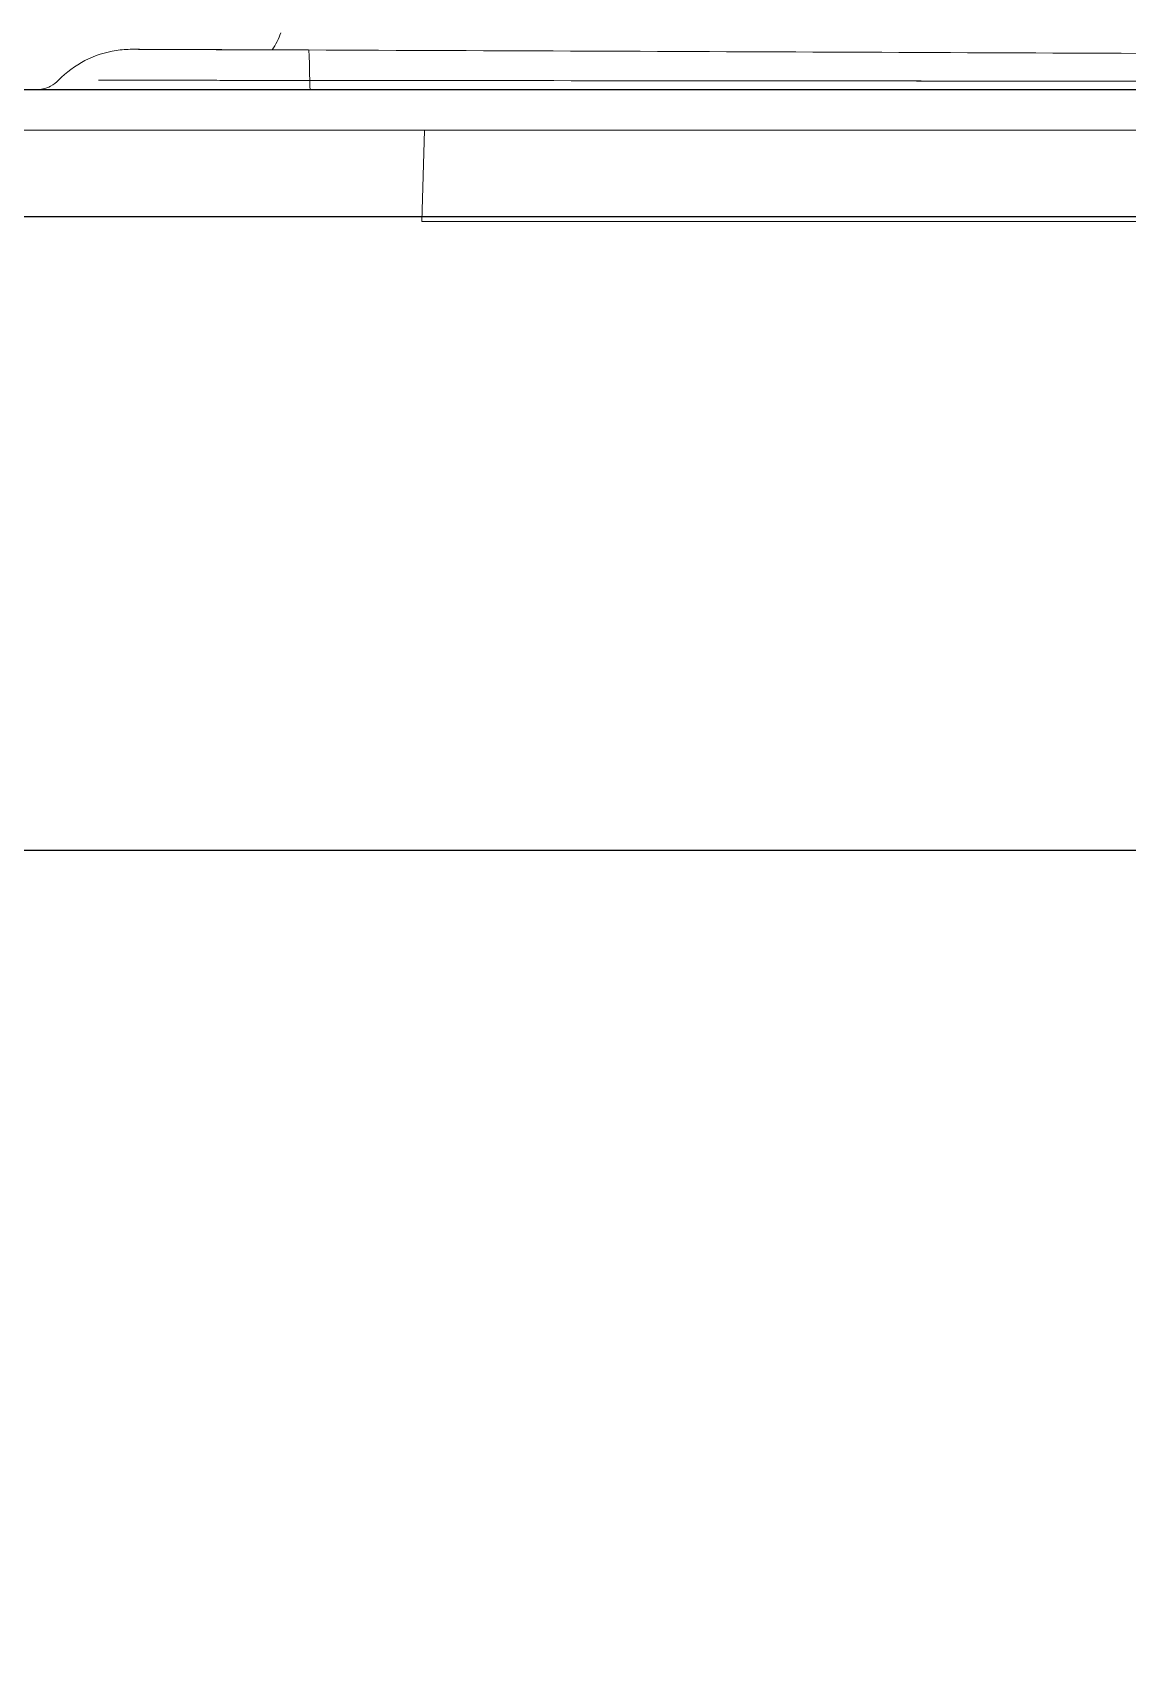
# Model space of a CAD drawing. Header units: inches. Extents: x -456 to 658, y -232 to 0.
# Drawn here: x -410.95 to -402.55, y -160.85 to -148.27 of the extents above; entities that cross this region are included whole.
import ezdxf

# ---------------------------------------------------------------- set-up
doc = ezdxf.new("R2010")
doc.units = ezdxf.units.IN
doc.header["$MEASUREMENT"] = 0

# ---------------------------------------------------------------- blocks, each defined once
blk = doc.blocks.new('FM-FF2-001--KIT_SIDE')
at = {"color": 0, "linetype": 'Continuous', "lineweight": 0, "extrusion": (-1, 6.12323e-17, 0)}
for p, q in [((-2.5, 0.04), (-0.1136, 0.04)), ((-0.1136, 0.04), (-2.5, 0.04)), ((-2.5, 0), (-0.1136, 0)), ((-2.5, 0), (-0.1136, 0)), ((-0.8839, -0.09), (-0.8815, 0)), ((-0.8815, 0), (-0.8839, -0.09)), ((-0.8839, -0.09), (0.8839, -0.09)), ((0.8839, -0.09), (-0.8839, -0.09))]:
    blk.add_line(p, q, dxfattribs=at)
at = {"color": 0, "linetype": 'Continuous', "lineweight": 0, "extrusion": (0, 0, -1)}
blk.add_arc((1.103, 0.125), 0.085, 200, 212.6759, dxfattribs=at)
at = {"color": 0, "linetype": 'Continuous', "lineweight": 0}
blk.add_arc((-1.103, 0.125), 0.085, 327.3241, 340, dxfattribs=at)
at = {"color": 0, "linetype": 'Continuous', "lineweight": 0, "extrusion": (0, 0, -1)}
for centre, major_axis, ratio, end_param in [((-0.9962, -0.021), (0.0004, 0.1), 0.01912, 0.794938), ((-0.9941, 0.07), (0, -0.03), 0.023115, 0.795024)]:
    blk.add_ellipse(centre, major_axis=major_axis, ratio=ratio, start_param=0, end_param=end_param, dxfattribs=at)
at = {"color": 0, "linetype": 'Continuous', "lineweight": 0}
for centre, major_axis, ratio, start_param in [((-0.9962, -0.021), (0.0004, 0.1), 0.01912, -0.794938), ((-0.9941, 0.07), (0, -0.03), 0.023115, -0.795024)]:
    blk.add_ellipse(centre, major_axis=major_axis, ratio=ratio, start_param=start_param, end_param=0, dxfattribs=at)
for points, knots in [([(-1.2422, 0.0492), (-1.2347, 0.0569), (-1.2258, 0.0635), (-1.2066, 0.0735), (-1.196, 0.0769), (-1.1802, 0.0793), (-1.175, 0.0797), (-1.1698, 0.0797)], [0, 0, 0, 0, 0.03238381, 0.03238381, 0.06489357, 0.06489357, 0.08036741, 0.08036741, 0.08036741, 0.08036741]), ([(-0.9958, 0.079), (-1.0072, 0.079), (-1.0185, 0.0791), (-1.0297, 0.0791), (-1.0409, 0.0791), (-1.0517, 0.0792), (-1.0623, 0.0792), (-1.0728, 0.0793), (-1.0828, 0.0793), (-1.0923, 0.0794), (-1.1018, 0.0794), (-1.1106, 0.0794), (-1.1187, 0.0795), (-1.1268, 0.0795), (-1.1341, 0.0795), (-1.1404, 0.0796), (-1.1468, 0.0796), (-1.1521, 0.0796), (-1.1565, 0.0796), (-1.1609, 0.0796), (-1.1642, 0.0797), (-1.1665, 0.0797), (-1.1687, 0.0797), (-1.1698, 0.0797), (-1.1698, 0.0797), (-1.1698, 0.0797), (-1.1698, 0.0797), (-1.1698, 0.0797)], [0, 0, 0, 0, 0.0625, 0.0625, 0.0625, 0.125, 0.125, 0.125, 0.1875, 0.1875, 0.1875, 0.25, 0.25, 0.25, 0.3125, 0.3125, 0.3125, 0.375, 0.375, 0.375, 0.4375, 0.4375, 0.4375, 0.5, 0.5, 0.5, 0.5000329, 0.5000329, 0.5000329, 0.5000329]), ([(-0.9958, 0.079), (-1.0071, 0.079), (-1.0183, 0.0791), (-1.0295, 0.0791), (-1.0323, 0.0791), (-1.0351, 0.0791), (-1.0378, 0.0791), (-1.0406, 0.0791), (-1.0434, 0.0792), (-1.0461, 0.0792), (-1.0515, 0.0792), (-1.0569, 0.0792), (-1.0621, 0.0792), (-1.0673, 0.0793), (-1.0725, 0.0793), (-1.0775, 0.0793), (-1.08, 0.0793), (-1.0825, 0.0793), (-1.0849, 0.0793), (-1.0874, 0.0793), (-1.0898, 0.0793), (-1.0922, 0.0794), (-1.1018, 0.0794), (-1.1105, 0.0794), (-1.1186, 0.0795), (-1.1226, 0.0795), (-1.1265, 0.0795), (-1.1301, 0.0795), (-1.1319, 0.0795), (-1.1337, 0.0795), (-1.1354, 0.0795), (-1.1371, 0.0795), (-1.1388, 0.0795), (-1.1404, 0.0796), (-1.1467, 0.0796), (-1.1521, 0.0796), (-1.1565, 0.0796), (-1.1576, 0.0796), (-1.1586, 0.0796), (-1.1596, 0.0796), (-1.1606, 0.0796), (-1.1615, 0.0796), (-1.1623, 0.0796), (-1.164, 0.0796), (-1.1654, 0.0797), (-1.1665, 0.0797), (-1.1687, 0.0797), (-1.1698, 0.0797), (-1.1698, 0.0797), (-1.1698, 0.0797), (-1.1698, 0.0797), (-1.1698, 0.0797)], [0, 0, 0, 0, 0.0625, 0.0625, 0.0625, 0.078125, 0.078125, 0.078125, 0.09375, 0.09375, 0.09375, 0.125, 0.125, 0.125, 0.15625, 0.15625, 0.15625, 0.171875, 0.171875, 0.171875, 0.1875, 0.1875, 0.1875, 0.25, 0.25, 0.25, 0.28125, 0.28125, 0.28125, 0.296875, 0.296875, 0.296875, 0.3125, 0.3125, 0.3125, 0.375, 0.375, 0.375, 0.390625, 0.390625, 0.390625, 0.40625, 0.40625, 0.40625, 0.4375, 0.4375, 0.4375, 0.5, 0.5, 0.5, 0.5000988, 0.5000988, 0.5000988, 0.5000988]), ([(6.0215, 0.0504), (5.8193, 0.0512), (5.6047, 0.0521), (5.1514, 0.0539), (4.9127, 0.0549), (4.4116, 0.0569), (4.1492, 0.058), (3.6019, 0.0602), (3.317, 0.0614), (2.7255, 0.0638), (2.419, 0.0651), (1.786, 0.0676), (1.4594, 0.069), (0.7877, 0.0717), (0.4425, 0.0731), (-0.2645, 0.076), (-0.6264, 0.0775), (-0.9958, 0.079)], [0.150767, 0.150767, 0.150767, 0.150767, 0.1680354, 0.1680354, 0.1853038, 0.1853038, 0.2025722, 0.2025722, 0.2198406, 0.2198406, 0.237109, 0.237109, 0.2543774, 0.2543774, 0.2716458, 0.2716458, 0.2889142, 0.2889142, 0.2889142, 0.2889142]), ([(-1.2637, 0.04), (-1.2627, 0.04), (-1.2616, 0.0401), (-1.2596, 0.0403), (-1.2586, 0.0404), (-1.255, 0.0412), (-1.2525, 0.0421), (-1.2472, 0.0448), (-1.2445, 0.0468), (-1.2422, 0.0492)], [0, 0, 0, 0, 0.00313409, 0.00313409, 0.00623411, 0.00623411, 0.01411214, 0.01411214, 0.02400803, 0.02400803, 0.02400803, 0.02400803]), ([(-1.2028, 0.0491), (-1.202, 0.0491), (-1.2011, 0.0491), (-1.1911, 0.0491), (-1.1808, 0.0491), (-1.1636, 0.0491), (-1.1576, 0.0491), (-1.1481, 0.0491), (-1.1449, 0.0491), (-1.1383, 0.0491), (-1.135, 0.0491), (-1.1181, 0.0491), (-1.1039, 0.0491), (-1.0852, 0.0491), (-1.0814, 0.049), (-1.0737, 0.049), (-1.0699, 0.049), (-1.0582, 0.049), (-1.0504, 0.049), (-1.0268, 0.049), (-1.0108, 0.049), (-0.9945, 0.049)], [-0.006767666, -0.006767666, -0.006767666, -0.006767666, -0.006635833, -0.006635833, -0.005308666, -0.005308666, -0.004645083, -0.004645083, -0.004313291, -0.004313291, -0.0039815, -0.0039815, -0.002654333, -0.002654333, -0.002322541, -0.002322541, -0.00199075, -0.00199075, -0.001327167, -0.001327167, 0, 0, 0, 0]), ([(-0.9945, 0.049), (-0.6265, 0.0486), (-0.2646, 0.0483), (0.0902, 0.048), (0.4424, 0.0476), (0.7876, 0.0473), (1.1246, 0.047), (1.4593, 0.0467), (1.7859, 0.0464), (2.1035, 0.0461), (2.4189, 0.0458), (2.7255, 0.0455), (3.0221, 0.0452), (3.3169, 0.0449), (3.6019, 0.0447), (3.8764, 0.0444), (4.1491, 0.0442), (4.4115, 0.0439), (4.6628, 0.0437), (4.9125, 0.0434), (5.1513, 0.0432), (5.3787, 0.043), (5.6046, 0.0428), (5.8192, 0.0426), (6.022, 0.0424)], [0, 0, 0, 0, 0.0228139, 0.0228139, 0.0228139, 0.0454699, 0.0454699, 0.0454699, 0.0679712, 0.0679712, 0.0679712, 0.090321, 0.090321, 0.090321, 0.1125223, 0.1125223, 0.1125223, 0.134578, 0.134578, 0.134578, 0.1564909, 0.1564909, 0.1564909, 0.1782637, 0.1782637, 0.1782637, 0.1782637]), ([(-0.9945, 0.049), (0.1749, 0.0479), (1.3443, 0.0468), (2.5137, 0.0457), (3.0984, 0.0451), (3.6832, 0.0446), (4.2679, 0.044), (4.8526, 0.0435), (5.4373, 0.0429), (6.022, 0.0424)], [0, 0, 0, 0, 0.0891319, 0.0891319, 0.0891319, 0.1336978, 0.1336978, 0.1336978, 0.1782637, 0.1782637, 0.1782637, 0.1782637])]:
    blk.add_open_spline(points, degree=3, knots=knots, dxfattribs=at)

msp = doc.modelspace()

# ---------------------------------------------------------------- linework, layer by layer
for points in [[(-442.5981, -148.7044), (-318.21717, -148.7044)], [(-442.5981, -149.67661), (-318.21717, -149.67661)], [(-442.14048, -154.53761), (-318.67479, -154.53761)]]:
    msp.add_lwpolyline(points)
msp.add_circle((-380.40764, -146.76), 62.22086)

# ---------------------------------------------------------------- block references
at = {"xscale": 7.777607268479954, "yscale": 7.777607268479954, "zscale": 7.777607268479954}
msp.add_blockref('FM-FF2-001--KIT_SIDE', (-401.08628, -149.01551), dxfattribs=at)

doc.saveas('drawing.dxf')
